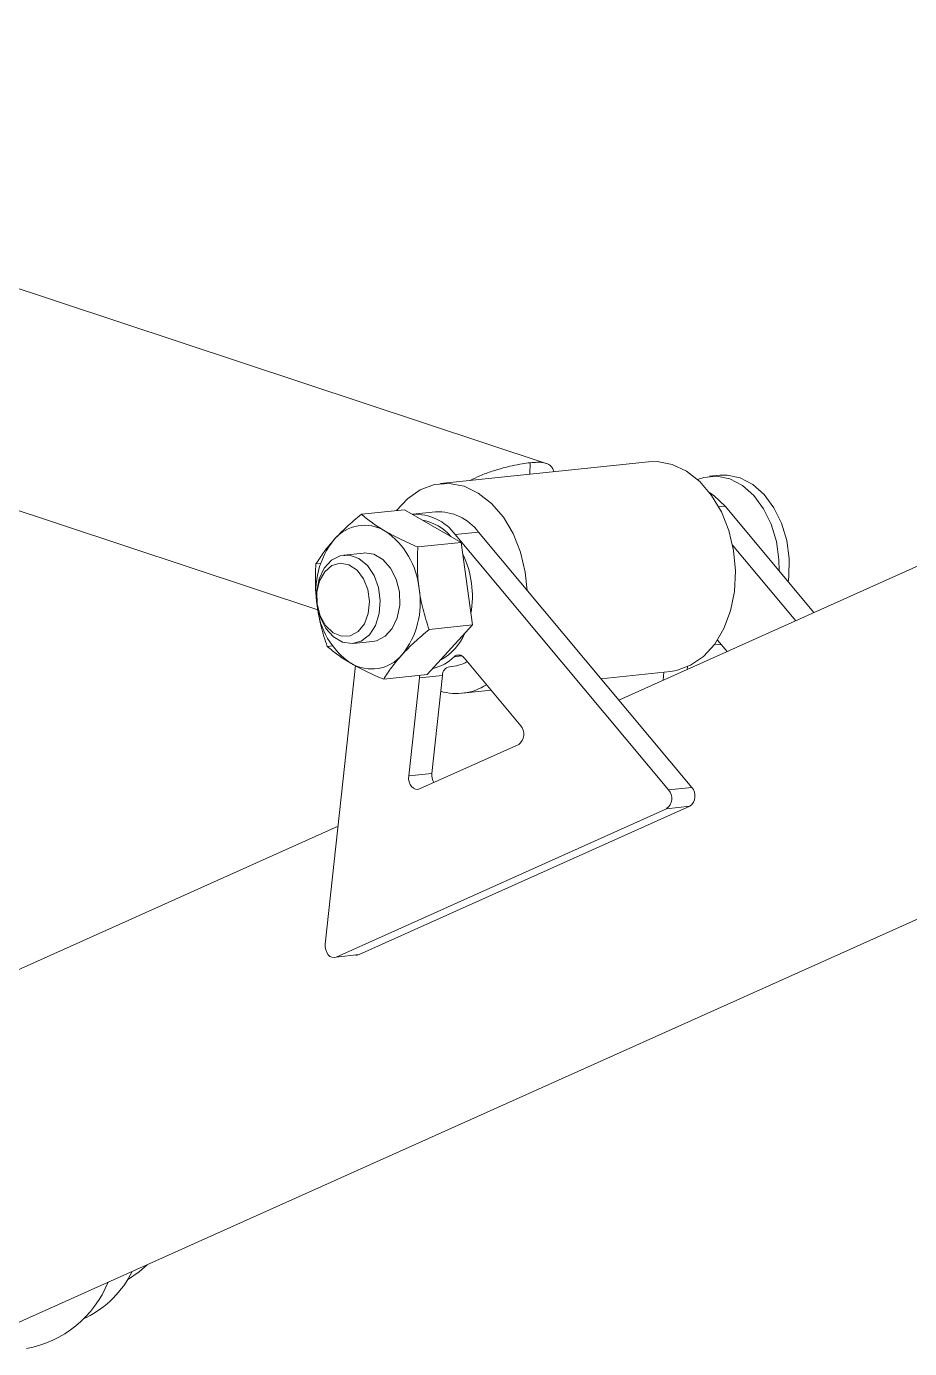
# Model space of a CAD drawing. Header units: millimetres. Extents: x -696 to 165, y -344 to 645.
# Drawn here: x -313.2 to -233.7, y 104.2 to 223.2 of the extents above; entities that cross this region are included whole.
import ezdxf

# ---------------------------------------------------------------- set-up
doc = ezdxf.new("R2010")
doc.units = ezdxf.units.MM

msp = doc.modelspace()

# ---------------------------------------------------------------- linework, layer by layer
at = {"color": 7, "linetype": 'Continuous', "lineweight": 15}
for p, q in [((-124.65, 223.24), (-259.87, 162.57)), ((-266.42, 183.89), (-343.85, 209.54)), ((-314.44, 106.3), (-108.73, 198.6)), ((-349.82, 191.5), (-286.99, 170.69)), ((-257.19, 184.04), (-275.95, 182.07)), ((-250.76, 182.82), (-251.7, 182.73)), ((-242.29, 170.46), (-250.29, 180.03)), ((-279.17, 179.72), (-283.07, 179.31)), ((-276.38, 179.51), (-278.44, 179.3)), ((-274.61, 177.48), (-272.52, 177.7)), ((-255.38, 154.48), (-274.61, 177.48)), ((-253.29, 154.7), (-272.52, 177.7)), ((-274.07, 176.77), (-277.98, 176.36)), ((-243.93, 169.72), (-249.62, 176.53)), ((-282.88, 175.81), (-284.65, 175.63)), ((-286.74, 174.87), (-287.16, 174.83)), ((-273.06, 169.34), (-276.96, 168.93)), ((-250.11, 166.95), (-250.98, 167.98)), ((-285.67, 167.45), (-286.14, 167.4)), ((-283.82, 167.67), (-282.05, 167.86)), ((-250.61, 167.55), (-251.23, 167.61)), ((-283.6, 165.68), (-286.32, 140.6)), ((-268.71, 160.26), (-273.82, 166.38)), ((-253.69, 165.55), (-253.72, 165.33)), ((-277.14, 164.86), (-281.05, 164.45)), ((-277.84, 164.57), (-278.8, 155.74)), ((-275.76, 164.79), (-276.72, 155.95)), ((-261.48, 164.49), (-255.21, 165.14)), ((-255.81, 165.08), (-255.88, 164.36)), ((-273.97, 163.18), (-271.37, 163.45)), ((-277.83, 154.57), (-268.89, 158.58)), ((-278.8, 155.74), (-276.72, 155.95)), ((-255.38, 154.48), (-253.29, 154.7)), ((-285.35, 139.43), (-255.56, 152.79)), ((-283.26, 139.65), (-253.48, 153.01)), ((-255.56, 152.79), (-253.48, 153.01)), ((-285.17, 151.22), (-326.31, 132.76)), ((-308.07, 106.87), (-307.84, 106.97))]:
    msp.add_line(p, q, dxfattribs=at)
at = {"color": 8, "linetype": 'Continuous', "lineweight": 15}
for p, q in [((-267.85, 183.95), (-267.9, 182.92)), ((-250.86, 179.97), (-250.29, 180.03)), ((-307.99, 106.95), (-307.84, 106.97))]:
    msp.add_line(p, q, dxfattribs=at)
at = {"color": 144, "linetype": 'Continuous', "lineweight": 0}
for p, q in [((-274.07, 176.77), (-279.17, 179.72)), ((-274.07, 176.77), (-273.06, 169.34)), ((-277.14, 164.86), (-273.06, 169.34)), ((-279.71, 166.34), (-279.69, 166.33)), ((-274.7, 166.48), (-274.02, 166.55)), ((-277.84, 164.57), (-275.76, 164.79)), ((-285.35, 139.43), (-283.26, 139.65))]:
    msp.add_line(p, q, dxfattribs=at)
at = {"color": 7, "linetype": 'Continuous', "lineweight": 15, "flags": 128}
for points in [[(-249.46, 172.36), (-249.37, 174.2), (-249.54, 176.05), (-249.96, 177.85), (-250.63, 179.53), (-251.51, 181.01), (-252.57, 182.25), (-253.77, 183.19), (-255.06, 183.8), (-256.4, 184.06), (-257.19, 184.04)], [(-252.79, 182.45), (-252.22, 182.63), (-251.05, 182.74), (-249.87, 182.49), (-248.73, 181.9), (-247.7, 180.99), (-246.82, 179.81), (-246.13, 178.41), (-245.66, 176.85), (-245.44, 175.22), (-245.43, 174.22)], [(-250.76, 182.82), (-250.11, 182.84), (-248.93, 182.59), (-247.8, 181.99), (-246.77, 181.09), (-245.89, 179.9), (-245.2, 178.5), (-244.73, 176.95), (-244.51, 175.32), (-244.54, 173.68), (-244.6, 173.23)], [(-268.14, 172.45), (-268.3, 174.09), (-268.73, 175.88), (-269.39, 177.56), (-270.27, 179.04), (-271.33, 180.28), (-272.53, 181.22), (-273.82, 181.83), (-275.16, 182.09), (-276.49, 181.98), (-277.76, 181.52), (-278.92, 180.71), (-279.89, 179.65)], [(-250.29, 180.03), (-251.28, 180.98), (-251.69, 181.26)], [(-287.06, 171.18), (-287.09, 172.37), (-286.87, 173.49), (-286.42, 174.45), (-285.77, 175.17), (-284.99, 175.57), (-284.13, 175.62), (-283.29, 175.32), (-282.53, 174.69), (-281.92, 173.79), (-281.52, 172.71), (-281.36, 171.53), (-281.46, 170.36), (-281.8, 169.3), (-282.35, 168.46), (-283.08, 167.89), (-283.91, 167.67), (-284.76, 167.79), (-285.57, 168.26), (-286.27, 169.03), (-286.78, 170.03), (-287.06, 171.18)], [(-287.05, 171.21), (-287.07, 172.3), (-286.83, 173.31), (-286.37, 174.13), (-285.72, 174.68), (-284.97, 174.9), (-284.19, 174.76), (-283.46, 174.28), (-282.87, 173.5), (-282.48, 172.52), (-282.34, 171.45), (-282.45, 170.38), (-282.8, 169.45), (-283.37, 168.76), (-284.08, 168.37), (-284.86, 168.33), (-285.62, 168.64), (-286.29, 169.28), (-286.78, 170.17), (-287.05, 171.21)], [(-255.21, 165.14), (-254.67, 165.23), (-253.4, 165.7), (-252.24, 166.5), (-251.23, 167.62), (-250.41, 169.01), (-249.81, 170.61), (-249.46, 172.36)], [(-277.83, 154.57), (-278.01, 154.52), (-278.2, 154.55), (-278.38, 154.63), (-278.54, 154.78), (-278.67, 154.98), (-278.76, 155.22), (-278.81, 155.48), (-278.8, 155.74)], [(-302.38, 111.71), (-303.08, 111.06), (-304.15, 110.36)]]:
    msp.add_lwpolyline(points, dxfattribs=at)
at = {"color": 144, "linetype": 'Continuous', "lineweight": 0, "flags": 128}
for points in [[(-279.64, 172.31), (-279.92, 173.45), (-280.43, 174.46), (-281.12, 175.23), (-281.93, 175.7), (-282.79, 175.82), (-282.88, 175.81)], [(-282.05, 167.86), (-281.71, 167.92), (-280.93, 168.32), (-280.28, 169.03), (-279.83, 169.99), (-279.6, 171.12), (-279.64, 172.31)], [(-277.84, 164.57), (-277.82, 164.73), (-277.8, 164.79)], [(-285.35, 139.43), (-285.53, 139.38), (-285.72, 139.41), (-285.9, 139.49), (-286.06, 139.64), (-286.19, 139.84), (-286.28, 140.08), (-286.32, 140.34), (-286.32, 140.6)], [(-283.26, 139.65), (-283.44, 139.6), (-283.59, 139.61)]]:
    msp.add_lwpolyline(points, dxfattribs=at)
at = {"color": 7, "linetype": 'Continuous', "lineweight": 15}
for centre, radius, start, end in [((-278.2, 174.85), 4.45, 36.1829, 93.4759), ((-276.11, 175.07), 4.45, 36.1829, 93.4759), ((-282.78, 174.74), 3.57, 58.8351, 140.0856), ((-284.88, 171.97), 7.04, 5.143, 55.8113), ((-285.23, 171.32), 7.47, 321.2273, 9.8734), ((-274.31, 166.05), 0.583, 33.9499, 133.0038), ((-274.49, 168.17), 5.01, 253.47, 302.6155), ((-275.39, 155.8), 1.33, 173.4741, 209.7701), ((-256.24, 153.72), 1.15, 306.0853, 41.5417), ((-254.15, 153.94), 1.15, 306.0853, 41.5417), ((-311.91, 115.14), 9.13, 296.4351, 333.7888), ((-315.04, 113.9), 9.9, 280.4482, 337.6792)]:
    msp.add_arc(centre, radius, start, end, dxfattribs=at)
at = {"color": 144, "linetype": 'Continuous', "lineweight": 0}
for centre, radius, start, end in [((-278.36, 174.42), 4.43, 40.7384, 79.1198), ((-279.7, 172.35), 7.47, 141.2273, 189.8734), ((-281.84, 171.9), 8.78, 349.8881, 25.6448), ((-280.04, 171.7), 7.04, 185.143, 235.8113), ((-278.18, 170.45), 4.81, 298.0657, 337.2496), ((-282.15, 168.94), 3.57, 238.8351, 320.0856), ((-277.53, 169.38), 4.06, 283.1037, 314.2555), ((-274.98, 164.81), 0.782, 100.7797, 180.9373), ((-275.32, 169.27), 3.7, 272.981, 298.8943), ((-269.57, 159.5), 1.15, 306.0853, 41.5417)]:
    msp.add_arc(centre, radius, start, end, dxfattribs=at)
at = {"color": 7, "linetype": 'Continuous', "lineweight": 15}
for points, knots in [([(-273.26, 182.35), (-272.97, 182.5), (-272.32, 182.82), (-271.32, 183.18), (-270.34, 183.47), (-269.43, 183.69), (-268.59, 183.86), (-268.09, 183.92), (-267.85, 183.95)], [0, 0, 0, 0, 0.157723, 0.35239, 0.525539, 0.673536, 0.84293, 1, 1, 1, 1]), ([(-267.85, 183.95), (-267.64, 183.96), (-267.2, 184), (-266.79, 183.98), (-266.49, 183.92), (-266.28, 183.84), (-266.08, 183.73), (-265.9, 183.53), (-265.78, 183.34), (-265.73, 183.18), (-265.72, 183.14)], [0, 0, 0, 0, 0.154906, 0.322159, 0.417673, 0.524103, 0.641701, 0.780407, 0.956496, 1, 1, 1, 1]), ([(-285.52, 177.03), (-285.35, 177.22), (-285.16, 177.41), (-284.78, 177.79), (-284.58, 177.98), (-283.97, 178.55), (-283.53, 178.93), (-283.07, 179.31)], [0, 0, 0, 0, 0.25, 0.25, 0.5, 0.5, 1, 1, 1, 1]), ([(-283.07, 179.31), (-282.78, 179.06), (-282.46, 178.8), (-281.75, 178.3), (-281.36, 178.05), (-280.93, 177.79)], [0, 0, 0, 0, 0.5, 0.5, 1, 1, 1, 1]), ([(-280.93, 177.79), (-280.71, 177.67), (-280.49, 177.54), (-280.02, 177.3), (-279.78, 177.18), (-279.04, 176.82), (-278.52, 176.59), (-277.98, 176.36)], [0, 0, 0, 0, 0.25, 0.25, 0.5, 0.5, 1, 1, 1, 1]), ([(-277.87, 172.6), (-277.96, 173.23), (-278.01, 173.87), (-278.03, 175.13), (-278.02, 175.75), (-277.98, 176.36)], [0, 0, 0, 0, 0.5, 0.5, 1, 1, 1, 1]), ([(-276.96, 168.93), (-277.17, 169.52), (-277.35, 170.13), (-277.66, 171.35), (-277.79, 171.97), (-277.87, 172.6)], [0, 0, 0, 0, 0.5, 0.5, 1, 1, 1, 1]), ([(-276.96, 168.93), (-277.42, 168.55), (-277.86, 168.17), (-278.68, 167.41), (-279.06, 167.03), (-279.41, 166.64)], [0, 0, 0, 0, 0.5, 0.5, 1, 1, 1, 1])]:
    msp.add_open_spline(points, degree=3, knots=knots, dxfattribs=at)
at = {"color": 144, "linetype": 'Continuous', "lineweight": 0}
for points, knots in [([(-287.16, 174.83), (-286.95, 175.18), (-286.71, 175.54), (-286.17, 176.27), (-285.87, 176.65), (-285.52, 177.03)], [0, 0, 0, 0, 0.5, 0.5, 1, 1, 1, 1]), ([(-287.05, 171.07), (-287.14, 171.7), (-287.19, 172.34), (-287.22, 173.6), (-287.2, 174.22), (-287.16, 174.83)], [0, 0, 0, 0, 0.5, 0.5, 1, 1, 1, 1]), ([(-286.14, 167.4), (-286.35, 167.99), (-286.54, 168.6), (-286.85, 169.82), (-286.97, 170.44), (-287.05, 171.07)], [0, 0, 0, 0, 0.5, 0.5, 1, 1, 1, 1]), ([(-284, 165.88), (-284.22, 166), (-284.42, 166.13), (-284.82, 166.38), (-285, 166.51), (-285.53, 166.89), (-285.85, 167.14), (-286.14, 167.4)], [0, 0, 0, 0, 0.25, 0.25, 0.5, 0.5, 1, 1, 1, 1]), ([(-281.05, 164.45), (-281.59, 164.67), (-282.11, 164.91), (-283.1, 165.38), (-283.56, 165.63), (-284, 165.88)], [0, 0, 0, 0, 0.5, 0.5, 1, 1, 1, 1]), ([(-279.41, 166.64), (-279.58, 166.45), (-279.75, 166.26), (-280.05, 165.89), (-280.2, 165.71), (-280.6, 165.16), (-280.84, 164.8), (-281.05, 164.45)], [0, 0, 0, 0, 0.25, 0.25, 0.5, 0.5, 1, 1, 1, 1])]:
    msp.add_open_spline(points, degree=3, knots=knots, dxfattribs=at)

doc.saveas('drawing.dxf')
